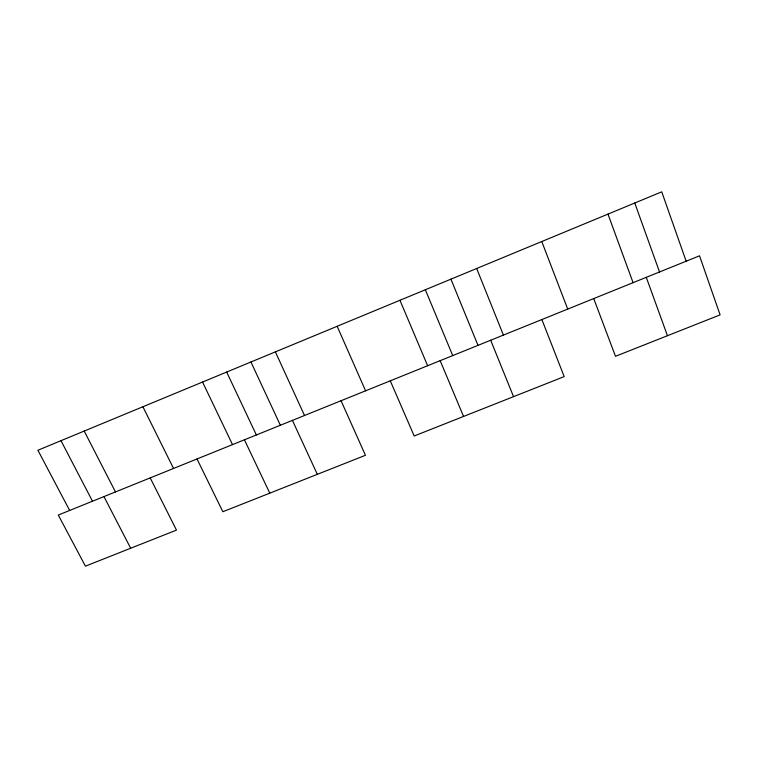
<?xml version="1.0" encoding="UTF-8"?>
<svg xmlns="http://www.w3.org/2000/svg" width="758" height="758" viewBox="0 0 758 758"><rect width="100%" height="100%" fill="white"/><g stroke="black" fill="none" stroke-linecap="round" stroke-linejoin="round"><path stroke-width="1.14" d="M69.66 510.456L37.9 450.243L661.743 191.84L686.151 261.207M60.981 440.682L92.495 501.218M103.96 496.585L130.67 548.242M84.204 431.065L115.472 491.933M150.198 477.891L176.481 530.107L85.427 566.16L58.29 515.052L699.53 255.806L720.1 314.873L615.487 356.298L593.732 298.576M142.902 406.743L173.535 468.453M197.014 458.969L222.843 511.745L365.451 455.283L341.043 400.736M202.547 382.041L232.517 444.614M244.417 439.801L269.791 493.164M226.67 372.055L256.365 434.969M250.945 361.992L280.365 425.266M292.427 420.387L317.327 474.347M275.381 351.873L304.517 415.498M337.158 326.291L365.583 390.815M390.285 380.829L414.19 435.992L564.189 376.603L541.875 319.544M399.949 300.282L427.626 365.726M440.161 360.666L463.555 416.445M425.352 289.755L452.725 355.578M450.925 279.162L477.995 345.364M490.682 340.238L513.545 396.652M476.668 268.503L503.416 335.083M541.78 241.537L567.714 309.093M607.973 214.116L633.082 282.668M646.28 277.333L667.447 335.718M634.768 203.011L659.526 271.97"/></g></svg>
